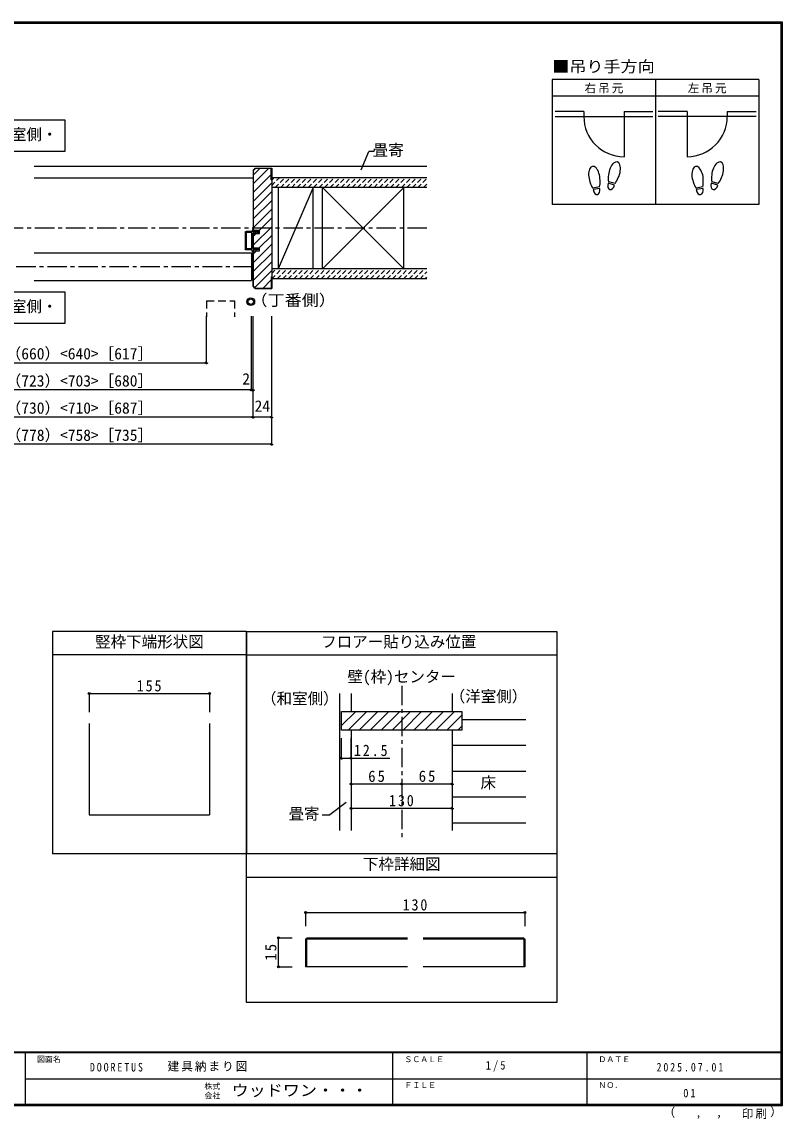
# Model space of a CAD drawing. Units: millimetres at full size, sheet at 1:5, with parts at other scales. Extents: x -973 to 977, y -718 to 696.
# Drawn here: x -3 to 977, y -718 to 696 of the extents above; entities that cross this region are included whole.
import ezdxf
from ezdxf.enums import TextEntityAlignment as Align

# ---------------------------------------------------------------- set-up
doc = ezdxf.new("R2010")
doc.units = ezdxf.units.MM
doc.header["$LTSCALE"] = 5
doc.header["$PDMODE"] = 32
doc.header["$PDSIZE"] = 2.5
for name, pattern in [('CHAIN1', [8, 5, -1, 1, -1]), ('DASHED1', [1.8, 1.2, -0.6]), ('DASHED2', [3, 2, -1])]:
    doc.linetypes.add(name, pattern=pattern)
for name, color, linetype in [('0-0_補助線', 7, 'Continuous'), ('0-1_通り芯', 4, 'CHAIN1'), ('0-2_柱', 3, 'Continuous'), ('0-3_仕上げ', 2, 'Continuous'), ('0-4_枠', 3, 'Continuous'), ('0-6_扉', 6, 'Continuous'), ('0-7_金物', 7, 'Continuous'), ('0-8_戸当り', 3, 'Continuous'), ('0-A_文字', 7, 'Continuous'), ('0-B_寸法', 4, 'DASHED1'), ('0-C_ハッチ', 4, 'DASHED1'), ('1-4_枠', 3, 'Continuous'), ('1-B_寸法', 4, 'Continuous'), ('F-0_補助線', 7, 'Continuous'), ('F-1_枠', 6, 'Continuous'), ('F-A_文字', 7, 'Continuous')]:
    doc.layers.add(name, color=color, linetype=linetype)
doc.styles.add('ＭＳ ゴシック', font='')
doc.styles.get('ＭＳ ゴシック').set_extended_font_data('MS Gothic')

# ---------------------------------------------------------------- blocks, each defined once
blk = doc.blocks.new('01')
at = {"layer": '0-0_補助線'}
for p, q in [((-14.5, 0.346), (-14.5, -0.449)), ((-14.3, 0.346), (-14.3, -0.449)), ((-12.045, -0.049), (-14.178, 0.444)), ((-12, 0.146), (-14.133, 0.639)), ((-11.475, 5.146), (-12.298, 4.504)), ((-12.175, 4.146), (-11.475, 4.146)), ((-12.045, -0.049), (-11.993, 0.145)), ((-11.475, 0.146), (-12, 0.146)), ((-11.475, 7.146), (-11.475, 5.146)), ((-11.475, 4.146), (-11.475, 0.146)), ((-10.68, 7.55), (-9.257, 6.508)), ((-9.375, 6.146), (-10.075, 6.146)), ((-10.075, 3.146), (-10.075, 6.146)), ((-10.075, 3.146), (-9.252, 2.504)), ((-9.375, 2.146), (-10.075, 2.146)), ((-10.075, 0.146), (-10.075, 2.146)), ((-10.075, 0.146), (10.075, 0.146)), ((10.075, 3.146), (9.252, 2.504)), ((10.68, 7.55), (9.257, 6.508)), ((9.375, 6.146), (10.075, 6.146)), ((9.375, 2.146), (10.075, 2.146)), ((10.075, 3.146), (10.075, 6.146)), ((10.075, 0.146), (10.075, 2.146)), ((11.475, 7.146), (11.475, 5.146)), ((11.475, 5.146), (12.298, 4.504)), ((12.175, 4.146), (11.475, 4.146)), ((11.475, 4.146), (11.475, 0.146)), ((11.475, 0.146), (12, 0.146)), ((12.045, -0.049), (11.993, 0.145)), ((12, 0.146), (14.133, 0.639)), ((12.045, -0.049), (14.178, 0.444)), ((14.3, 0.346), (14.3, -0.449)), ((14.5, 0.346), (14.5, -0.449)), ((-14.265, -0.741), (-12.235, -1.196)), ((-14.222, -0.546), (-12.191, -1.001)), ((-12, -1.488), (-12, -8.854)), ((-11.8, -1.488), (-11.8, -8.854)), ((-11, -9.654), (11, -9.654)), ((11, -9.854), (-11, -9.854)), ((-10.6, -1.554), (-10.6, -8.154)), ((-10.3, -1.254), (10.3, -1.254)), ((-10.3, -8.454), (10.3, -8.454)), ((10.6, -1.554), (10.6, -8.154)), ((11.8, -1.488), (11.8, -8.854)), ((12, -1.488), (12, -8.854)), ((14.222, -0.546), (12.191, -1.001)), ((14.265, -0.741), (12.235, -1.196))]:
    blk.add_line(p, q, dxfattribs=at)
for centre, radius, start, end in [((-14.2, 0.346), 0.3, 77.00048, 180), ((-14.2, 0.346), 0.1, 77.00048, 180), ((-12.175, 4.346), 0.2, 127.96957, 270), ((-10.975, 7.146), 0.5, 53.78053, 180), ((-9.375, 6.346), 0.2, 270, 53.78053), ((-9.375, 2.346), 0.2, 270, 52.03043), ((9.375, 6.346), 0.2, 126.21947, 270), ((9.375, 2.346), 0.2, 127.96957, 270), ((10.975, 7.146), 0.5, 0, 126.21947), ((12.175, 4.346), 0.2, 270, 52.03043), ((14.2, 0.346), 0.3, 0, 102.99952), ((14.2, 0.346), 0.1, 0, 102.99952), ((-14.2, -0.449), 0.3, 180, 257.3929), ((-14.2, -0.449), 0.1, 180, 257.3929), ((-12.3, -1.488), 0.3, 0, 76.0718), ((-12.3, -1.488), 0.5, 0, 76.0718), ((-11, -8.854), 1, 180, 270), ((-11, -8.854), 0.8, 180, 270), ((-10.3, -1.554), 0.3, 90, 180), ((-10.3, -8.154), 0.3, 180, 270), ((10.3, -1.554), 0.3, 0, 90), ((10.3, -8.154), 0.3, 270, 0), ((11, -8.854), 1, 270, 0), ((11, -8.854), 0.8, 270, 0), ((12.3, -1.488), 0.5, 103.9282, 180), ((12.3, -1.488), 0.3, 103.9282, 180), ((14.2, -0.449), 0.1, 282.6071, 0), ((14.2, -0.449), 0.3, 282.6071, 0)]:
    blk.add_arc(centre, radius, start, end, dxfattribs=at)

msp = doc.modelspace()

# ---------------------------------------------------------------- linework, layer by layer
at = {"layer": '0-1_通り芯'}
for p, q in [((519.153, 430), (-515.847, 430)), ((295.153, 380.5), (-291.847, 380.5)), ((486.653, -159.5), (486.653, -356.007))]:
    msp.add_line(p, q, dxfattribs=at)
at = {"layer": '0-2_柱'}
for p, q in [((327.653, 482.5), (327.653, 377.5)), ((372.653, 377.5), (372.653, 482.5)), ((384.537, 377.5), (384.537, 482.5)), ((489.537, 377.5), (489.537, 482.5))]:
    msp.add_line(p, q, dxfattribs=at)
at = {"layer": '0-2_柱', "color": 7}
for p, q in [((372.653, 482.5), (327.653, 377.5)), ((384.537, 377.5), (489.537, 482.5)), ((384.537, 482.5), (489.537, 377.5))]:
    msp.add_line(p, q, dxfattribs=at)
at = {"layer": '0-3_仕上げ'}
for p, q in [((13.153, 510), (519.153, 510)), ((519.153, 495), (319.153, 495)), ((519.153, 482.5), (319.153, 482.5)), ((519.153, 377.5), (319.153, 377.5)), ((519.153, 365), (319.153, 365)), ((406.653, -169.5), (406.653, -346.007)), ((421.653, -169.5), (421.653, -192.595))]:
    msp.add_line(p, q, dxfattribs=at)
at = {"layer": '0-3_仕上げ', "color": 4}
for p, q in [((564.153, -202.801), (646.653, -202.801)), ((551.653, -236.103), (646.653, -236.103)), ((551.653, -269.404), (646.653, -269.404)), ((551.653, -302.706), (646.653, -302.706)), ((551.653, -336.007), (646.653, -336.007))]:
    msp.add_line(p, q, dxfattribs=at)
at = {"layer": '0-4_枠', "color": 4}
for p, q in [((13.153, 495), (295.153, 495)), ((84.153, -169.5), (239.153, -169.5)), ((84.153, -169.5), (84.153, -193.49)), ((239.153, -169.5), (239.153, -193.49))]:
    msp.add_line(p, q, dxfattribs=at)
at = {"layer": '0-4_枠'}
for p, q in [((297.982, 507.5), (295.153, 504.672)), ((295.153, 504.672), (295.153, 427)), ((298.189, 507), (295.653, 504.464)), ((295.653, 427), (295.653, 504.464)), ((297.982, 507.5), (319.153, 507.5)), ((318.653, 507), (298.189, 507)), ((318.653, 492.5), (318.653, 507)), ((319.153, 507.5), (319.153, 352.5)), ((318.653, 492.5), (319.153, 492.5)), ((295.153, 404.7), (295.153, 423.3)), ((295.153, 423.3), (303.653, 423.3)), ((295.653, 404.7), (295.653, 423.3)), ((295.153, 404.7), (303.653, 404.7)), ((295.153, 355.328), (295.153, 401)), ((295.153, 401), (303.653, 401)), ((295.653, 355.536), (295.653, 401)), ((303.653, 401), (303.653, 404.7)), ((297.982, 352.5), (295.153, 355.328)), ((298.189, 353), (295.653, 355.536)), ((318.653, 367.5), (318.653, 353)), ((318.653, 367.5), (319.153, 367.5)), ((297.982, 352.5), (319.153, 352.5)), ((298.189, 353), (318.653, 353)), ((286.653, -89.5), (36.653, -89.5)), ((36.653, -89.5), (36.653, -376.007)), ((286.653, -89.5), (286.653, -376.007)), ((286.653, -119.5), (36.653, -119.5)), ((551.653, -169.5), (551.653, -192.595)), ((84.153, -208.227), (84.153, -326.007)), ((239.153, -208.227), (239.153, -326.007)), ((421.653, -216.595), (421.653, -346.007)), ((551.653, -216.595), (551.653, -346.007)), ((84.153, -326.007), (239.153, -326.007)), ((286.653, -376.007), (36.653, -376.007))]:
    msp.add_line(p, q, dxfattribs=at)
msp.add_lwpolyline([(303.653, 423.3), (303.653, 427), (295.153, 427)], dxfattribs=at)
msp.add_lwpolyline([(564.153, -216.595), (409.153, -216.595), (409.153, -192.595), (564.153, -192.595)], close=True, dxfattribs=at)
at = {"layer": '0-4_枠', "color": 7}
for p in [(84.153, -169.5), (239.153, -169.5)]:
    msp.add_point(p, dxfattribs=at)
at = {"layer": '0-6_扉'}
for p, q in [((13.153, 398.5), (293.153, 398.5)), ((293.153, 398.5), (293.153, 362.5)), ((13.153, 362.5), (293.153, 362.5))]:
    msp.add_line(p, q, dxfattribs=at)
at = {"layer": '0-6_扉', "linetype": 'DASHED2'}
for p, q in [((235.158, 336.408), (271.158, 336.408)), ((235.158, 336.408), (235.158, 315.684)), ((271.158, 336.408), (271.158, 315.684))]:
    msp.add_line(p, q, dxfattribs=at)
at = {"layer": '0-7_金物'}
for radius in [5, 3.5]:
    msp.add_circle((292.202, 335.457), radius, dxfattribs=at)
at = {"layer": '0-8_戸当り', "color": 2}
for p, q in [((721.239, 580.308), (684.139, 580.308)), ((721.239, 580.308), (721.239, 574.008)), ((773.039, 580.308), (773.039, 522.208)), ((773.039, 580.308), (810.139, 580.308)), ((854.239, 580.308), (817.139, 580.308)), ((854.239, 580.308), (854.239, 522.208)), ((906.039, 580.308), (906.039, 574.008)), ((906.039, 580.308), (943.139, 580.308)), ((684.139, 574.008), (810.139, 574.008)), ((943.139, 574.008), (817.139, 574.008))]:
    msp.add_line(p, q, dxfattribs=at)
at = {"layer": '0-8_戸当り'}
for p, q in [((741.457, 483.378), (732.811, 481.853)), ((741.822, 481.31), (733.175, 479.785)), ((760.924, 485.706), (752.444, 487.978)), ((761.468, 487.735), (752.987, 490.007)), ((874.457, 483.378), (865.811, 481.853)), ((874.822, 481.31), (866.175, 479.785)), ((893.924, 485.706), (885.444, 487.978)), ((894.468, 487.735), (885.987, 490.007))]:
    msp.add_line(p, q, dxfattribs=at)
at = {"layer": '0-8_戸当り', "color": 2}
for centre, start, end in [((773.039, 574.008), 180, 270), ((854.239, 574.008), 270, 0)]:
    msp.add_arc(centre, 51.8, start, end, dxfattribs=at)
at = {"layer": '0-8_戸当り'}
for centre, major_axis, ratio, start_param, end_param in [((734.795, 495.877), (-2.445, 13.867), 0.5, 4.34059143, 8.22577918), ((760.713, 501.878), (3.644, 13.601), 0.5, 4.34059143, 8.22577918), ((867.795, 495.877), (-2.445, 13.867), 0.5, 4.34059143, 8.22577918), ((893.713, 501.878), (3.644, 13.601), 0.5, 4.34059143, 8.22577918), ((760.609, 501.489), (4.416, 16.48), 0.4, 1.85063327, 2.44287679), ((760.609, 501.489), (4.416, 16.48), 0.4, 3.84030852, 4.43255203), ((893.609, 501.489), (4.416, 16.48), 0.4, 1.85063327, 2.44287679), ((893.609, 501.489), (4.416, 16.48), 0.4, 3.84030852, 4.43255203), ((734.865, 495.481), (-2.963, 16.802), 0.4, 1.85063327, 2.44287679), ((737.498, 480.548), (-1.27, 7.205), 0.6, 1.57079633, 4.71238898), ((734.865, 495.481), (-2.963, 16.802), 0.4, 3.84030852, 4.43255203), ((756.684, 486.842), (1.894, 7.067), 0.6, 1.57079633, 4.71238898), ((867.865, 495.481), (-2.963, 16.802), 0.4, 1.85063327, 2.44287679), ((870.498, 480.548), (-1.27, 7.205), 0.6, 1.57079633, 4.71238898), ((867.865, 495.481), (-2.963, 16.802), 0.4, 3.84030852, 4.43255203), ((889.684, 486.842), (1.894, 7.067), 0.6, 1.57079633, 4.71238898)]:
    msp.add_ellipse(centre, major_axis=major_axis, ratio=ratio, start_param=start_param, end_param=end_param, dxfattribs=at)
at = {"layer": '0-A_文字', "color": 3}
for p, q in [((946.639, 621.667), (680.639, 621.667)), ((680.639, 621.667), (680.639, 460.667)), ((813.639, 621.667), (813.639, 460.667)), ((946.639, 621.667), (946.639, 460.667)), ((680.639, 600.667), (946.639, 600.667)), ((946.639, 460.667), (680.639, 460.667)), ((286.653, -567.5), (286.653, -89.5)), ((286.653, -89.5), (686.653, -89.5)), ((286.653, -119.5), (686.653, -119.5)), ((686.653, -376.007), (286.653, -376.007)), ((286.653, -406.026), (686.653, -406.026))]:
    msp.add_line(p, q, dxfattribs=at)
at = {"layer": '0-A_文字'}
for p, q in [((53.153, 569.277), (-46.847, 569.277)), ((434.276, 505.26), (444.239, 528.982)), ((450.833, 528.982), (444.239, 528.982)), ((415.153, -310.015), (394.073, -325.825)), ((384.229, -325.825), (394.073, -325.825))]:
    msp.add_line(p, q, dxfattribs=at)
msp.add_lwpolyline([(-46.847, 529.277), (53.153, 529.277), (53.153, 569.277)], dxfattribs=at)
msp.add_lwpolyline([(53.153, 307.592), (53.153, 347.592), (-46.847, 347.592), (-46.847, 307.592)], close=True, dxfattribs=at)
at = {"layer": '0-A_文字', "color": 3}
msp.add_lwpolyline([(686.653, -89.5), (686.653, -567.5), (286.653, -567.5)], dxfattribs=at)
at = {"layer": '0-B_寸法', "linetype": 'Continuous'}
for p, q in [((235.158, 256.684), (235.158, 316.684)), ((293.153, 221.684), (293.153, 316.684)), ((295.153, 186.684), (295.153, 316.684)), ((319.153, 151.684), (319.153, 316.684)), ((-281.847, 256.684), (235.158, 256.684)), ((295.153, 221.684), (-291.847, 221.684)), ((319.153, 186.684), (-315.847, 186.684)), ((319.153, 151.684), (-315.847, 151.684)), ((409.153, -252.753), (409.153, -227.225)), ((421.653, -252.753), (421.653, -227.225)), ((409.153, -252.753), (471.424, -252.753)), ((421.653, -286.055), (486.653, -286.055)), ((486.653, -286.055), (551.653, -286.055)), ((421.653, -317.439), (551.653, -317.439))]:
    msp.add_line(p, q, dxfattribs=at)
at = {"layer": '0-B_寸法', "color": 7}
for p in [(235.158, 256.684), (293.153, 221.684), (295.153, 221.684), (295.153, 186.684), (319.153, 186.684), (319.153, 151.684), (409.153, -252.753), (421.653, -252.753), (421.653, -286.055), (486.653, -286.055), (551.653, -286.055), (421.653, -317.439), (551.653, -317.439)]:
    msp.add_point(p, dxfattribs=at)
at = {"layer": '0-C_ハッチ', "linetype": 'Continuous'}
for p, q in [((303.673, 507), (295.653, 498.98)), ((314.986, 507), (295.653, 487.666)), ((318.653, 499.353), (295.653, 476.353)), ((319.153, 488.539), (295.653, 465.039)), ((319.153, 477.225), (295.653, 453.725)), ((319.153, 465.912), (295.653, 442.412)), ((319.153, 454.598), (295.653, 431.098)), ((319.153, 443.284), (302.869, 427)), ((319.153, 431.97), (295.653, 408.47)), ((299.169, 423.3), (295.653, 419.784)), ((319.153, 420.657), (303.196, 404.7)), ((319.153, 409.343), (295.653, 385.843)), ((299.496, 401), (295.653, 397.157)), ((319.153, 398.029), (295.653, 374.529)), ((319.153, 386.716), (295.653, 363.216)), ((319.153, 375.402), (297.47, 353.719)), ((318.653, 363.588), (308.065, 353)), ((409.153, -210.908), (427.466, -192.595)), ((417.608, -216.595), (441.608, -192.595)), ((431.75, -216.595), (455.75, -192.595)), ((445.892, -216.595), (469.892, -192.595)), ((460.034, -216.595), (484.034, -192.595)), ((474.176, -216.595), (498.176, -192.595)), ((488.319, -216.595), (512.319, -192.595)), ((502.461, -216.595), (526.461, -192.595)), ((516.603, -216.595), (540.603, -192.595)), ((530.745, -216.595), (554.745, -192.595)), ((544.887, -216.595), (564.153, -197.329)), ((559.029, -216.595), (564.153, -211.472))]:
    msp.add_line(p, q, dxfattribs=at)
at = {"layer": '0-C_ハッチ'}
for p, q in [((319.153, 492.101), (322.052, 495)), ((319.153, 485.03), (329.123, 495)), ((323.694, 482.5), (336.194, 495)), ((330.765, 482.5), (343.265, 495)), ((337.837, 482.5), (350.337, 495)), ((344.908, 482.5), (357.408, 495)), ((351.979, 482.5), (364.479, 495)), ((359.05, 482.5), (371.55, 495)), ((366.121, 482.5), (378.621, 495)), ((373.192, 482.5), (385.692, 495)), ((380.263, 482.5), (392.763, 495)), ((387.334, 482.5), (399.834, 495)), ((394.405, 482.5), (406.905, 495)), ((408.547, 482.5), (421.047, 495)), ((415.618, 482.5), (428.118, 495)), ((422.689, 482.5), (435.189, 495)), ((429.76, 482.5), (442.26, 495)), ((436.831, 482.5), (449.331, 495)), ((443.903, 482.5), (456.403, 495)), ((450.974, 482.5), (463.474, 495)), ((458.045, 482.5), (470.545, 495)), ((465.116, 482.5), (477.616, 495)), ((472.187, 482.5), (484.687, 495)), ((479.258, 482.5), (491.758, 495)), ((486.329, 482.5), (498.829, 495)), ((493.4, 482.5), (505.9, 495)), ((500.471, 482.5), (512.971, 495)), ((401.476, 482.5), (412.318, 493.341)), ((507.542, 482.5), (519.153, 494.111)), ((514.613, 482.5), (519.153, 487.04)), ((319.153, 371.893), (324.76, 377.5)), ((319.242, 364.911), (331.831, 377.5)), ((326.403, 365), (338.903, 377.5)), ((333.474, 365), (345.974, 377.5)), ((340.545, 365), (353.045, 377.5)), ((347.616, 365), (360.116, 377.5)), ((354.687, 365), (367.187, 377.5)), ((361.758, 365), (374.258, 377.5)), ((368.829, 365), (381.329, 377.5)), ((375.9, 365), (388.4, 377.5)), ((382.971, 365), (395.471, 377.5)), ((390.042, 365), (402.542, 377.5)), ((397.113, 365), (409.613, 377.5)), ((404.184, 365), (416.684, 377.5)), ((411.255, 365), (423.755, 377.5)), ((418.326, 365), (430.826, 377.5)), ((425.398, 365), (437.898, 377.5)), ((432.469, 365), (444.969, 377.5)), ((439.54, 365), (452.04, 377.5)), ((446.611, 365), (459.111, 377.5)), ((453.682, 365), (466.182, 377.5)), ((460.753, 365), (473.253, 377.5)), ((467.824, 365), (480.324, 377.5)), ((474.895, 365), (487.395, 377.5)), ((481.966, 365), (494.466, 377.5)), ((489.037, 365), (501.537, 377.5)), ((496.108, 365), (508.608, 377.5)), ((503.179, 365), (515.679, 377.5)), ((510.25, 365), (519.153, 373.903)), ((517.321, 365), (519.153, 366.832))]:
    msp.add_line(p, q, dxfattribs=at)
at = {"layer": '1-4_枠'}
for p, q in [((362.903, -486.031), (364.671, -484.263)), ((362.903, -486.031), (362.903, -521.763)), ((364.153, -485.513), (364.153, -521.763)), ((364.153, -485.513), (494.153, -485.513)), ((364.671, -484.263), (494.153, -484.263)), ((514.153, -484.263), (643.635, -484.263)), ((514.153, -485.513), (644.153, -485.513)), ((645.403, -486.031), (643.635, -484.263)), ((644.153, -485.513), (644.153, -521.763)), ((645.403, -486.031), (645.403, -521.763)), ((494.153, -521.763), (362.903, -521.763)), ((645.403, -521.763), (514.153, -521.763))]:
    msp.add_line(p, q, dxfattribs=at)
at = {"layer": '1-B_寸法'}
for p, q in [((362.903, -451.763), (645.403, -451.763)), ((362.903, -451.763), (362.903, -469.263)), ((645.403, -451.763), (645.403, -469.263)), ((327.903, -521.763), (327.903, -484.263)), ((327.903, -484.263), (345.403, -484.263)), ((327.903, -521.763), (345.403, -521.763))]:
    msp.add_line(p, q, dxfattribs=at)
at = {"layer": '1-B_寸法', "color": 7}
for p in [(362.903, -451.763), (645.403, -451.763), (327.903, -484.263), (327.903, -521.763)]:
    msp.add_point(p, dxfattribs=at)
at = {"layer": 'F-1_枠'}
for p, q in [((-973.347, 695.833), (976.653, 695.833)), ((-973.347, 695), (976.653, 695)), ((-973.347, 694.167), (976.653, 694.167)), ((974.986, 695.833), (974.986, -700.833)), ((975.82, 695.833), (975.82, -700.833)), ((976.653, 695.833), (976.653, -700.833)), ((976.653, -631.667), (-973.347, -631.667)), ((976.653, -632.5), (-973.347, -632.5)), ((1.653, -632.5), (1.653, -699.167)), ((474.986, -632.5), (474.986, -699.167)), ((724.986, -632.5), (724.986, -699.167)), ((1.653, -665.833), (974.986, -665.834)), ((976.653, -699.167), (-973.347, -699.167)), ((976.653, -700), (-973.347, -700)), ((976.653, -700.833), (-973.347, -700.833))]:
    msp.add_line(p, q, dxfattribs=at)

# ---------------------------------------------------------------- block references
at = {"layer": '0-4_枠', "xscale": -1, "rotation": 270}
msp.add_blockref('01', (295.007, 414), dxfattribs=at)

# ---------------------------------------------------------------- texts
at = {"layer": '0-4_枠', "color": 7, "style": 'ＭＳ ゴシック'}
msp.add_text('竪枠下端形状図', height=14.66, dxfattribs=at).set_placement((91.653, -114.5), align=Align.BOTTOM_LEFT)
at = {"layer": '0-4_枠', "color": 7, "insert": (145.403, -167), "char_height": 14.66, "attachment_point": 7, "style": 'ＭＳ ゴシック'}
msp.add_mtext('\\T1.27;\\W0.9;155', dxfattribs=at)
at = {"layer": '0-A_文字', "style": 'ＭＳ ゴシック', "width": 1.1}
for s, p in [('■吊り手方向', (680.639, 626.667)), ('（丁番側）', (291.835, 325.605))]:
    msp.add_text(s, height=14.66, dxfattribs=at).set_placement(p, align=Align.BOTTOM_LEFT)
at = {"layer": '0-A_文字', "style": 'ＭＳ ゴシック'}
for s, p in [('和室側・', (-36.847, 539.277)), ('畳寄', (449.239, 518.982)), ('洋室側・', (-36.847, 317.592)), ('フロアー貼り込み位置', (382.903, -114.5)), ('壁(枠)センター', (416.653, -159.5)), ('（和室側）', (305.413, -187.697)), ('（洋室側）', (548.408, -184.895)), ('床', (588.218, -296.055)), ('畳寄', (340.801, -336.266)), ('下枠詳細図', (436.653, -401.016))]:
    msp.add_text(s, height=14.66, dxfattribs=at).set_placement(p, align=Align.BOTTOM_LEFT)
at = {"layer": '0-A_文字', "char_height": 11, "attachment_point": 7, "style": 'ＭＳ ゴシック'}
for s, insert in [('\\T1.17;右吊元', (722.139, 603.667)), ('\\T1.17;左吊元', (855.139, 603.667))]:
    msp.add_mtext(s, dxfattribs=dict(at, insert=insert))
at = {"layer": '0-B_寸法', "color": 7, "style": 'ＭＳ ゴシック'}
for s, p in [('有効開口寸法＝730（660）<640>［617］', (-193.347, 256.684)), ('ＤＷ＝793（723）<703>［680］', (-113.347, 221.684)), ('2', (281.257, 224.184)), ('枠内＝800（730）<710>［687］', (-113.347, 186.684)), ('24', (297.153, 189.184)), ('枠外＝848（778）<758>［735］', (-113.347, 151.684))]:
    msp.add_text(s, height=14.66, dxfattribs=at).set_placement(p, align=Align.BOTTOM_LEFT)
at = {"layer": '0-B_寸法', "color": 7, "char_height": 14.66, "attachment_point": 7, "style": 'ＭＳ ゴシック'}
for s, insert in [('\\T1.28;\\W0.9;12.5', (425.028, -250.253)), ('\\T1.27;\\W0.95;65', (443.528, -283.555)), ('\\T1.27;\\W0.95;65', (508.528, -283.555)), ('\\T1.27;\\W0.9;130', (470.403, -314.939))]:
    msp.add_mtext(s, dxfattribs=dict(at, insert=insert))
at = {"layer": '1-B_寸法', "color": 7, "insert": (487.903, -449.263), "char_height": 14.66, "attachment_point": 7, "style": 'ＭＳ ゴシック'}
msp.add_mtext('\\T1.27;\\W0.9;130', dxfattribs=at)
at = {"layer": '1-B_寸法', "color": 7, "insert": (325.403, -513.638), "char_height": 14.66, "attachment_point": 7, "rotation": 90, "style": 'ＭＳ ゴシック'}
msp.add_mtext('\\T1.27;\\W0.95;15', dxfattribs=at)
at = {"layer": 'F-0_補助線', "char_height": 11, "attachment_point": 7, "style": 'ＭＳ ゴシック'}
for s, insert in [('\\T1.39;\\W0.85;DOORETUS', (84.986, -656.667)), ('\\T1.17;建具納まり図', (184.986, -656.667))]:
    msp.add_mtext(s, dxfattribs=dict(at, insert=insert))
at = {"layer": 'F-A_文字', "style": 'ＭＳ ゴシック'}
for s, height, p in [('図面名', 7.331, (16.653, -646.667)), ('ＳＣＡＬＥ', 7.331, (489.986, -646.667)), ('ＤＡＴＥ', 7.331, (739.986, -646.667)), ('株式', 7.331, (232.486, -681.5)), ('ＦＩＬＥ', 7.331, (489.986, -680)), ('ＮＯ．', 7.331, (739.986, -680.001)), ('会社', 7.331, (232.486, -693.5)), ('（', 11, (823.992, -718.052)), ('）', 11, (961.387, -717.355)), (',', 11, (865.199, -718.052)), (',', 11, (891.686, -717.588))]:
    msp.add_text(s, height=height, dxfattribs=at).set_placement(p, align=Align.BOTTOM_LEFT)
at = {"layer": 'F-A_文字', "style": 'ＭＳ ゴシック', "width": 1.1}
msp.add_text('ウッドワン・・・', height=14.66, dxfattribs=at).set_placement((267.486, -692.5), align=Align.BOTTOM_LEFT)
at = {"layer": 'F-A_文字', "char_height": 11, "attachment_point": 7, "style": 'ＭＳ ゴシック'}
for s, insert in [('\\T1.38;\\W0.9;1/5', (594.986, -656.667)), ('\\T1.39;\\W0.85;2025.07.01', (814.986, -656.667)), ('\\T1.36;\\W0.9;01', (849.361, -690.001)), ('\\T1.17;印刷', (924.678, -717.82))]:
    msp.add_mtext(s, dxfattribs=dict(at, insert=insert))

doc.saveas('drawing.dxf')
